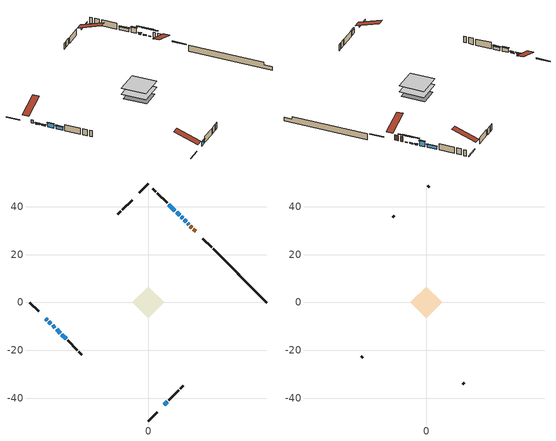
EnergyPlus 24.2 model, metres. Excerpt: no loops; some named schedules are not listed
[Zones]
conditioned space
 floor outside (Floor1 construction): -3.65,0 0,3.65 3.65,0 0,-3.65 z1.19
 floor adiabatic (AdiabaticFloorConstruction): -6.66,0 0,6.66 6.66,0 0,-6.66 z1.19
 floor foundation (Slab1 construction): -5.6,0.64 -0.64,5.6 5.6,-0.64 0.64,-5.6 z-1.17
 wall outside (RimJoist1 construction): 0,-49.59 3.7,-45.89 / -49.59,0 -45.89,-3.7 / 0,49.59 -3.7,45.89 / 26.52,23.07 22.82,26.77 z1.19:1.49
 wall outside (AdiabaticWallConstruction 1): 19.8,29.79 18.9,30.69 / 18.25,31.34 17.67,31.92 z1.19:3.22
 wall outside (AdiabaticWallConstruction): -42.87,-6.72 -42.22,-7.37 / -36.15,-13.45 -34.42,-15.17 / 11.2,38.4 8.61,40.99 z1.19:2.41; -41.56,-8.03 -40.7,-8.89 / -40.05,-9.55 -39.04,-10.55 / 14.34,35.25 13.76,35.83 z1.19:1.5; 17.02,32.57 16.51,33.08 z1.19:1.4; 15.86,33.73 15,34.6 z1.19:1.55; 13.11,36.48 11.85,37.74 z1.19:3.22; 6.72,-42.87 8.01,-41.58 z1.19:2.92; -38.38,-11.21 -36.8,-12.79 z1.19:2.71
 wall outside (Wall1 construction): 8.67,-40.92 12.77,-36.82 / -33.77,-15.83 -29.66,-19.93 / -6.72,42.87 -10.82,38.77 / 7.95,41.64 3.85,45.74 z1.19:3.63
 wall outside (Wall2 construction): 13.43,-36.16 14.67,-34.92 / -29.01,-20.59 -27.77,-21.83 / -11.48,38.11 -12.72,36.87 / 3.19,46.4 1.95,47.64 z1.19:3.63
 wall foundation (FoundationWall1 construction): 27.18,22.41,-1.17 27.18,22.41,1.19 47.35,2.24,1.19 47.35,2.24,0.23 49.59,0,0.23 49.59,0,-1.17
 window (WindowConstruction 6): -42.87,-6.72 -42.22,-7.37 z1.19:2.41
 window (WindowConstruction 7): -41.56,-8.03 -40.7,-8.89 z1.19:1.49
 window (WindowConstruction 8): -40.04,-9.55 -39.04,-10.55 z1.19:1.49
 window (WindowConstruction 9): 17.02,32.57 16.52,33.08 z1.19:1.39
 window (WindowConstruction 10): 15.86,33.73 15,34.6 z1.19:1.55
 window (WindowConstruction): 14.34,35.25 13.77,35.83 z1.19:1.49
 window (WindowConstruction 1): 13.11,36.49 11.85,37.74 z1.19:3.22
 window (WindowConstruction 2): 6.72,-42.87 8.01,-41.58 z1.19:2.92
 window (WindowConstruction 3): -38.38,-11.21 -36.8,-12.79 z1.19:2.71
 window (WindowConstruction 4): -36.15,-13.45 -34.42,-15.17 z1.19:2.41
 window (WindowConstruction 5): 11.19,38.4 8.61,40.98 z1.19:2.41
 door (Door): 19.8,29.79 18.9,30.69 z1.19:3.22
 door (Door 1): 18.25,31.35 17.68,31.92 z1.19:3.22
 ceiling adiabatic (AdiabaticFloorConstruction): 0,-6.66 6.66,0 0,6.66 -6.66,0 z1.19
attic - vented
 floor to conditioned space (Floor2 construction Reversed): -6.66,0 0,6.66 6.66,0 0,-6.66 z3.63
 wall outside (Wall3 construction): 15.33,-34.27 15.97,-33.63 / -27.11,-22.48 -26.47,-23.12 / -13.38,36.22 -14.02,35.58 / 1.3,48.3 0.66,48.94 z1.19:3.63
 roof outside (Roof1 construction): 6.06,-43.53,3.63 -0.42,-37.05,6.68 -2.13,-38.75,6.68 4.36,-45.24,3.63; -43.53,-6.06,3.63 -37.05,0.42,6.68 -38.75,2.13,6.68 -45.24,-4.36,3.63; -6.06,43.53,3.63 0.42,37.05,6.68 2.13,38.75,6.68 -4.36,45.24,3.63; 20.46,29.14,3.63 13.97,22.65,6.68 15.68,20.94,6.68 22.17,27.43,3.63
shading: -40.49,-9.1 -41.77,-7.82 -41.99,-8.03 -40.7,-9.31 z1.79; -38.83,-10.76 -40.26,-9.34 -40.47,-9.55 -39.04,-10.98 z1.79; 14.65,34.94 18.88,30.71 19.18,31 14.94,35.23 z4.03; 13.13,36.46 17.73,31.87 18.02,32.16 13.42,36.75 z4.19; 13.62,35.97 14.48,35.11 14.77,35.4 13.91,36.26 z1.7; 11.71,37.88 13.25,36.34 13.54,36.63 12,38.17 z3.42; 8.16,-41.44 6.58,-43.01 6.87,-43.31 8.45,-41.73 z3.12; -36.66,-12.93 -38.53,-11.07 -38.82,-11.36 -36.95,-13.22 z2.92; -34.28,-15.31 -36.29,-13.3 -36.58,-13.6 -34.57,-15.6 z2.61; 8.47,41.13 11.34,38.26 11.63,38.55 8.76,41.42 z2.61
[Building]
Building 1: Terrain=Suburbs
[Site:Location]
Toronto City Centre_ON: Latitude {deg}=43.63; Longitude {deg}=-79.39; Time Zone {hr}=-5; Elevation {m}=77; Keep Site Location Information=Yes
[Site:GroundTemperature:Shallow]
5.01852, 3.26908, 3.12898, 3.95918, 7.29196, 10.6092, 13.4851, 15.3069, 15.4617, 13.9799, 11.1774, 7.9619
[Site:WaterMainsTemperature]
Calculation Method=Schedule; Temperature Schedule=mains temperature schedule
[Material] Roughness=Rough; Thermal Absorptance=0.9
Name | Thickness {m} | Conductivity {W/m-K} | Density {kg/m3} | Specific Heat {J/kg-K} | Solar Absorptance | Visible Absorptance
asphalt or fiberglass shingles | 0.00635 | 0.162714 | 1121.4 | 1465.45 | 0.4 | 0.4
ceiling loosefill ins | 0.254 | 0.0480833 | 16.02 | 1046.75 | 0.7 | 0.7
ceiling stud and cavity | 0.1397 | 0.944454 | 65.682 | 1177.47 | 0.7 | 0.7
concrete 4.0 in. | 0.1016 | 1.803125 | 2242.8 | 837.4 | 0.7 | 0.7
concrete 8.0 in. | 0.2032 | 1.803125 | 2242.8 | 837.4 | 0.7 | 0.7
door material | 0.04445 | 0.053851 | 512.64 | 1214.23 | 0.7 | 0.7
door material 1 | 0.04445 | 0.188738 | 512.64 | 1214.23 | 0.7 | 0.7
exterior vertical ins | 0.0457286 | 0.029427 | 32.04 | 1214.23 | 0.7 | 0.7
floor covering | 0.0127 | 0.0433444 | 54.468 | 1339.84 | 0.6 | 0.6
floor rigid ins | 0.103632 | 0.029427 | 32.04 | 1214.23 | 0.7 | 0.7
floor rigid ins 1; wall rigid ins | 0.512978 | 0.029427 | 32.04 | 1214.23 | 0.7 | 0.7
floor stud and cavity | 0.1397 | 0.688712 | 92.3553 | 1139.71 | 0.7 | 0.7
floor stud and cavity 1 | 0.1397 | 1.75129 | 37.0049 | 1207.88 | 0.7 | 0.7
furniture material conditioned space 1 | 0.1524 | 0.115458 | 640.8 | 1214.23 | 0.6 | 0.6
gypsum board | 0.0127 | 0.160291 | 801 | 837.4 | 0.6 | 0.6
gypsum board 1 | 0.0127 | 0.160291 | 801 | 837.4 | 0.7 | 0.7
osb sheathing 0.5 in. | 0.0127 | 0.115458 | 512.64 | 1214.23 | 0.7 | 0.7
osb sheathing 0.75 in. | 0.01905 | 0.115458 | 512.64 | 1214.23 | 0.7 | 0.7
osb sheathing 2.0 in. | 0.0508 | 0.115458 | 512.64 | 1214.23 | 0.7 | 0.7
rim joist rigid ins | 0.051816 | 0.029427 | 32.04 | 1214.23 | 0.7 | 0.7
rim joist stud and cavity | 0.0508 | 0.040317 | 125.044 | 1163.47 | 0.6 | 0.6
wall stud and cavity | 0.1397 | 0.0942262 | 139.0536 | 1170.24 | 0.7 | 0.7
wall stud and cavity 1 | 0.1397 | 0.106638 | 139.0536 | 1170.24 | 0.7 | 0.7
wall stud and cavity 2 | 0.0889 | 6.1454 | 50.32683 | 1063.81 | 0.6 | 0.6
wall stud and cavity 3 | 0.0889 | 0.380278 | 52.3479 | 1209.89 | 0.7 | 0.7
wall stud and cavity 4 | 0.0889 | 0.391764 | 83.0341 | 1211.67 | 0.7 | 0.7
wood siding | 0.0254 | 0.102417 | 544.68 | 1172.36 | 0.4 | 0.4
wood siding 1 | 0.00254 | 0.102417 | 544.68 | 1172.36 | 0.4 | 0.4
wood siding 2; wood siding 3; wood siding 4 | 0.0254 | 0.102417 | 544.68 | 1172.36 | 0.7 | 0.7
[WindowMaterial:SimpleGlazingSystem]
Name | U-Factor {W/m2-K} | Solar Heat Gain Coefficient
WindowMaterial | 2.72487 | 0.33
WindowMaterial 1 | 2.22237 | 0.55
WindowMaterial 10 | 2.64765 | 0.37
WindowMaterial 2 | 2.04919 | 0.61
WindowMaterial 3 | 2.04465 | 0.61
WindowMaterial 4 | 2.16672 | 0.56
WindowMaterial 5 | 2.106538 | 0.59
WindowMaterial 6 | 3.03376 | 0.56
WindowMaterial 7 | 2.73055 | 0.33
WindowMaterial 8 | 2.77541 | 0.29
WindowMaterial 9 | 7.776021 | 0.47
[Construction]
AdiabaticFloorConstruction: floor stud and cavity 1, floor rigid ins 1, osb sheathing 0.75 in., floor covering
AdiabaticWallConstruction: wood siding 3, wall rigid ins, wall stud and cavity 3, gypsum board
AdiabaticWallConstruction 1: wood siding 4, wall rigid ins, wall stud and cavity 3, gypsum board
Door: door material
Door 1: door material 1
Floor1 construction: floor stud and cavity, floor rigid ins, osb sheathing 0.75 in., floor covering
Floor2 construction Reversed: gypsum board, ceiling stud and cavity, ceiling loosefill ins
FoundationWall1 construction: concrete 8.0 in., gypsum board 1
furniture construction conditioned space 1: furniture material conditioned space 1
PartitionWallConstruction: gypsum board, wall stud and cavity 4, gypsum board
RimJoist1 construction: wood siding 2, rim joist rigid ins, osb sheathing 2.0 in., rim joist stud and cavity
Roof1 construction: asphalt or fiberglass shingles
Slab1 construction: concrete 4.0 in.
Wall1 construction: wood siding, osb sheathing 0.5 in., wall stud and cavity, gypsum board
Wall2 construction: wood siding, osb sheathing 0.5 in., wall stud and cavity 1, gypsum board
Wall3 construction: wood siding 1, wall stud and cavity 2
WindowConstruction: WindowMaterial
WindowConstruction 1: WindowMaterial 1
WindowConstruction 10: WindowMaterial 10
WindowConstruction 2: WindowMaterial 2
WindowConstruction 3: WindowMaterial 3
WindowConstruction 4: WindowMaterial 4
WindowConstruction 5: WindowMaterial 5
WindowConstruction 6: WindowMaterial 6
WindowConstruction 7: WindowMaterial 7
WindowConstruction 8: WindowMaterial 8
WindowConstruction 9: WindowMaterial 9
[Zone] Multiplier=1; Part of Total Floor Area=Yes
Name | Volume {m3}
attic - vented | 43.9764
conditioned space | 378.2
[Space]
Name | Zone | Volume {m3}
attic - vented 1 | attic - vented | 43.9764
conditioned space 1 | conditioned space | 378.2
[ZoneInfiltration:EffectiveLeakageArea]
infil attic - vented 1: Zone or Space=attic - vented 1; Schedule=Always On Discrete; Effective Air Leakage Area {cm2}=3731.79; Stack Coefficient=0.000382108; Wind Coefficient=1.32073e-05
[ZoneMixing]
whole house fan mix: Zone or Space=attic - vented; Schedule=Always On Continuous; Design Flow Rate Calculation Method=Flow/Zone; Design Flow Rate {m3/s}=0; Source Zone or Space=conditioned space
[SurfaceProperty:ExposedFoundationPerimeter]
Slab1: Exposed Perimeter Calculation Method=TotalExposedPerimeter; Total Exposed Perimeter {m}=31.699
[InternalMass] Zone or ZoneList=conditioned space; Space or SpaceList=conditioned space 1
Name | Construction | Surface Area {m2}
furniture mass conditioned space 1 | furniture construction conditioned space 1 | 70.8921
partition wall mass | PartitionWallConstruction | 177.23
[Lights]
interior lighting: Zone or ZoneList or Space or SpaceList=conditioned space 1; Schedule=interior lighting schedule; Design Level Calculation Method=LightingLevel; Lighting Level {W}=343.2; Return Air Fraction=0; Fraction Radiant=0.6; Fraction Visible=0.2; Fraction Replaceable=1
[People]
occupants: Zone or ZoneList or Space or SpaceList=conditioned space 1; Number of People Schedule=occupants schedule; Number of People Calculation Method=People; Number of People=3; Fraction Radiant=0.314171; Sensible Heat Fraction=0.56303; Activity Level Schedule=occupants activity schedule; Carbon Dioxide Generation Rate {m3/s-W}=0; Enable ASHRAE 55 Comfort Warnings=No; Mean Radiant Temperature Calculation Type=EnclosureAveraged
[ElectricEquipment] Zone or ZoneList or Space or SpaceList=conditioned space 1; Design Level Calculation Method=EquipmentLevel
Name | Schedule | Design Level {W} | Fraction Latent | Fraction Radiant | Fraction Lost
clothes dryer | clothes dryer schedule | 140.772 | 0.015 | 0.081 | 0.85
clothes washer | clothes washer schedule | 32.1985 | 0.03 | 0.162 | 0.7
cooking range | cooking range schedule | 215.147 | 0.08 | 0.432 | 0.2
dishwasher | dishwasher schedule | 66.8632 | 0.3 | 0.18 | 0.4
fridge | fridge schedule | 72.9452 | 0 | 0.6 | 0
mech vent house fan | mech vent house fan schedule | 1.345 | 0 | 0 | 1
mech vent house fan cfis | mech vent house fan cfis schedule | 0 | 0 | 0 | 0
misc plug loads | misc plug loads schedule | 494.7 | 0.045 | 0.513 | 0.1
whole house fan | Always On Discrete | 0 | 0 | 0 | 1
[OtherEquipment] Zone or ZoneList or Space or SpaceList=conditioned space 1; Design Level Calculation Method=EquipmentLevel
Name | Fuel Type | Schedule | Design Level {W} | Fraction Latent | Fraction Radiant | Fraction Lost
clothes dryer 1 | Electricity | clothes dryer schedule | 0 | 0.015 | 0.081 | 0.85
cooking range 1 | Electricity | cooking range schedule | 0 | 0.08 | 0.432 | 0.2
general water use latent | None | general water use schedule | 62.594 | 1 | 0 | 0
general water use sensible | None | general water use schedule | -61.6891 | 0 | 0.6 | 0
mech vent house fan latent load | None | Always On Discrete | 0 | 1 | 0 | 0
mech vent house fan sensible load | None | Always On Discrete | 0 | 0 | 0 | 0
water heater energy adjustment1 | NaturalGas | Always On Discrete | 0.01 | 0 | 0 | 1
[ZoneInfiltration:DesignFlowRate] Zone or ZoneList or Space or SpaceList=conditioned space 1; Schedule=Always On Discrete; Design Flow Rate Calculation Method=Flow/Zone; Design Flow Rate {m3/s}=0
infil flow; natural vent flow; whole house fan flow
[Foundation:Kiva]
Foundation Kiva 1: Initial Indoor Air Temperature {C}=18; Wall Height Above Grade {m}=1.19; Wall Depth Below Slab {m}=0.2032; Custom Block Material Name 1=exterior vertical ins; Custom Block Depth 1 {m}=2.36001; Custom Block X Position 1 {m}=0.2159; Custom Block Z Position 1 {m}=0
[Foundation:Kiva:Settings]
Soil Conductivity {W/m-K}=0.849921; Soil Density {kg/m3}=1842.3; Soil Specific Heat {J/kg-K}=418.7; Ground Solar Absorptivity=0.9; Ground Thermal Absorptivity=0.9; Ground Surface Roughness {m}=0.03; Far-Field Width {m}=40; Deep-Ground Boundary Condition=ZeroFlux; Deep-Ground Depth {m}=40; Minimum Cell Dimension {m}=0.2; Maximum Cell Growth Coefficient=3; Simulation Timestep=Timestep
[Exterior:Lights]
exterior lighting: Schedule=exterior lighting schedule; Design Level {W}=75.6
[Schedule:Constant]
Name | Hourly Value
Always On Continuous; mech vent house fan schedule; mech vent house fan cfis schedule; Always On Discrete | 1
occupants activity schedule | 117.228
fridge schedule | 0
[Schedule:Day:Interval]
interior lighting schedule day: No, 01:00, 0.108182, 04:00, 0.0901515, 05:00, 0.0991667, 06:00, 0.162273, 07:00, 0.270455, 08:00, 0.342576, 10:00, 0.369621, 11:00, 0.351591, 12:00, 0.333561, 13:00, 0.324545, 14:00, 0.31553, 15:00, 0.333561, 16:00, 0.369621, 17:00, 0.450758, 18:00, 0.585985, 19:00, 0.775303, 20:00, 0.955606, 21:00, 0.991667, 22:00, 0.712197, 23:00, 0.360606, 24:00, 0.162273
interior lighting schedule default day: No, 24:00, 0
[Schedule:Week:Daily]
interior lighting schedule Week Rule - Jan1-Jan27: interior lighting schedule day, interior lighting schedule day, interior lighting schedule day, interior lighting schedule day, interior lighting schedule day, interior lighting schedule day, interior lighting schedule day, interior lighting schedule default day, interior lighting schedule default day, interior lighting schedule default day, interior lighting schedule default day, interior lighting schedule default day
interior lighting schedule Week Rule - Jan28-Feb3: interior lighting schedule day, interior lighting schedule day, interior lighting schedule day, interior lighting schedule day, interior lighting schedule day 1, interior lighting schedule day 1, interior lighting schedule day 1, interior lighting schedule default day, interior lighting schedule default day, interior lighting schedule default day, interior lighting schedule default day, interior lighting schedule default day
interior lighting schedule Week Rule - Feb4-Feb24: interior lighting schedule day 1, interior lighting schedule day 1, interior lighting schedule day 1, interior lighting schedule day 1, interior lighting schedule day 1, interior lighting schedule day 1, interior lighting schedule day 1, interior lighting schedule default day, interior lighting schedule default day, interior lighting schedule default day, interior lighting schedule default day, interior lighting schedule default day
interior lighting schedule Week Rule - Feb25-Mar3: interior lighting schedule day 1, interior lighting schedule day 1, interior lighting schedule day 1, interior lighting schedule day 1, interior lighting schedule day 2, interior lighting schedule day 2, interior lighting schedule day 2, interior lighting schedule default day, interior lighting schedule default day, interior lighting schedule default day, interior lighting schedule default day, interior lighting schedule default day
interior lighting schedule Week Rule - Mar4-Mar31: interior lighting schedule day 2, interior lighting schedule day 2, interior lighting schedule day 2, interior lighting schedule day 2, interior lighting schedule day 2, interior lighting schedule day 2, interior lighting schedule day 2, interior lighting schedule default day, interior lighting schedule default day, interior lighting schedule default day, interior lighting schedule default day, interior lighting schedule default day
interior lighting schedule Week Rule - Apr1-Apr28: interior lighting schedule day 3, interior lighting schedule day 3, interior lighting schedule day 3, interior lighting schedule day 3, interior lighting schedule day 3, interior lighting schedule day 3, interior lighting schedule day 3, interior lighting schedule default day, interior lighting schedule default day, interior lighting schedule default day, interior lighting schedule default day, interior lighting schedule default day
interior lighting schedule Week Rule - Apr29-May5: interior lighting schedule day 3, interior lighting schedule day 3, interior lighting schedule day 4, interior lighting schedule day 4, interior lighting schedule day 4, interior lighting schedule day 4, interior lighting schedule day 4, interior lighting schedule default day, interior lighting schedule default day, interior lighting schedule default day, interior lighting schedule default day, interior lighting schedule default day
interior lighting schedule Week Rule - May6-May26: interior lighting schedule day 4, interior lighting schedule day 4, interior lighting schedule day 4, interior lighting schedule day 4, interior lighting schedule day 4, interior lighting schedule day 4, interior lighting schedule day 4, interior lighting schedule default day, interior lighting schedule default day, interior lighting schedule default day, interior lighting schedule default day, interior lighting schedule default day
interior lighting schedule Week Rule - May27-Jun2: interior lighting schedule day 4, interior lighting schedule day 4, interior lighting schedule day 4, interior lighting schedule day 4, interior lighting schedule day 4, interior lighting schedule day 5, interior lighting schedule day 5, interior lighting schedule default day, interior lighting schedule default day, interior lighting schedule default day, interior lighting schedule default day, interior lighting schedule default day
interior lighting schedule Week Rule - Jun3-Jun30: interior lighting schedule day 5, interior lighting schedule day 5, interior lighting schedule day 5, interior lighting schedule day 5, interior lighting schedule day 5, interior lighting schedule day 5, interior lighting schedule day 5, interior lighting schedule default day, interior lighting schedule default day, interior lighting schedule default day, interior lighting schedule default day, interior lighting schedule default day
interior lighting schedule Week Rule - Jul1-Jul28: interior lighting schedule day 6, interior lighting schedule day 6, interior lighting schedule day 6, interior lighting schedule day 6, interior lighting schedule day 6, interior lighting schedule day 6, interior lighting schedule day 6, interior lighting schedule default day, interior lighting schedule default day, interior lighting schedule default day, interior lighting schedule default day, interior lighting schedule default day
interior lighting schedule Week Rule - Jul29-Aug4: interior lighting schedule day 6, interior lighting schedule day 6, interior lighting schedule day 6, interior lighting schedule day 7, interior lighting schedule day 7, interior lighting schedule day 7, interior lighting schedule day 7, interior lighting schedule default day, interior lighting schedule default day, interior lighting schedule default day, interior lighting schedule default day, interior lighting schedule default day
interior lighting schedule Week Rule - Aug5-Aug25: interior lighting schedule day 7, interior lighting schedule day 7, interior lighting schedule day 7, interior lighting schedule day 7, interior lighting schedule day 7, interior lighting schedule day 7, interior lighting schedule day 7, interior lighting schedule default day, interior lighting schedule default day, interior lighting schedule default day, interior lighting schedule default day, interior lighting schedule default day
interior lighting schedule Week Rule - Aug26-Sep1: interior lighting schedule day 7, interior lighting schedule day 7, interior lighting schedule day 7, interior lighting schedule day 7, interior lighting schedule day 7, interior lighting schedule day 7, interior lighting schedule day 8, interior lighting schedule default day, interior lighting schedule default day, interior lighting schedule default day, interior lighting schedule default day, interior lighting schedule default day
interior lighting schedule Week Rule - Sep2-Sep29: interior lighting schedule day 8, interior lighting schedule day 8, interior lighting schedule day 8, interior lighting schedule day 8, interior lighting schedule day 8, interior lighting schedule day 8, interior lighting schedule day 8, interior lighting schedule default day, interior lighting schedule default day, interior lighting schedule default day, interior lighting schedule default day, interior lighting schedule default day
interior lighting schedule Week Rule - Sep30-Oct6: interior lighting schedule day 8, interior lighting schedule day 9, interior lighting schedule day 9, interior lighting schedule day 9, interior lighting schedule day 9, interior lighting schedule day 9, interior lighting schedule day 9, interior lighting schedule default day, interior lighting schedule default day, interior lighting schedule default day, interior lighting schedule default day, interior lighting schedule default day
interior lighting schedule Week Rule - Oct7-Oct27: interior lighting schedule day 9, interior lighting schedule day 9, interior lighting schedule day 9, interior lighting schedule day 9, interior lighting schedule day 9, interior lighting schedule day 9, interior lighting schedule day 9, interior lighting schedule default day, interior lighting schedule default day, interior lighting schedule default day, interior lighting schedule default day, interior lighting schedule default day
interior lighting schedule Week Rule - Oct28-Nov3: interior lighting schedule day 9, interior lighting schedule day 9, interior lighting schedule day 9, interior lighting schedule day 9, interior lighting schedule day 10, interior lighting schedule day 10, interior lighting schedule day 10, interior lighting schedule default day, interior lighting schedule default day, interior lighting schedule default day, interior lighting schedule default day, interior lighting schedule default day
interior lighting schedule Week Rule - Nov4-Nov24: interior lighting schedule day 10, interior lighting schedule day 10, interior lighting schedule day 10, interior lighting schedule day 10, interior lighting schedule day 10, interior lighting schedule day 10, interior lighting schedule day 10, interior lighting schedule default day, interior lighting schedule default day, interior lighting schedule default day, interior lighting schedule default day, interior lighting schedule default day
interior lighting schedule Week Rule - Nov25-Dec1: interior lighting schedule day 10, interior lighting schedule day 10, interior lighting schedule day 10, interior lighting schedule day 10, interior lighting schedule day 10, interior lighting schedule day 10, interior lighting schedule day 11, interior lighting schedule default day, interior lighting schedule default day, interior lighting schedule default day, interior lighting schedule default day, interior lighting schedule default day
interior lighting schedule Week Rule - Dec2-Dec31: interior lighting schedule day 11, interior lighting schedule day 11, interior lighting schedule day 11, interior lighting schedule day 11, interior lighting schedule day 11, interior lighting schedule day 11, interior lighting schedule day 11, interior lighting schedule default day, interior lighting schedule default day, interior lighting schedule default day, interior lighting schedule default day, interior lighting schedule default day
occupants schedule Week Rule - Jan1-Dec31: occupants schedule day, occupants schedule day, occupants schedule day, occupants schedule day, occupants schedule day, occupants schedule day, occupants schedule day, occupants schedule default day, occupants schedule default day, occupants schedule default day, occupants schedule default day, occupants schedule default day
clothes dryer schedule Week Rule - Jan1-Dec31: clothes dryer schedule day, clothes dryer schedule day, clothes dryer schedule day, clothes dryer schedule day, clothes dryer schedule day, clothes dryer schedule day, clothes dryer schedule day, clothes dryer schedule default day, clothes dryer schedule default day, clothes dryer schedule default day, clothes dryer schedule default day, clothes dryer schedule default day
clothes washer schedule Week Rule - Jan1-Dec31: clothes washer schedule day, clothes washer schedule day, clothes washer schedule day, clothes washer schedule day, clothes washer schedule day, clothes washer schedule day, clothes washer schedule day, clothes washer schedule default day, clothes washer schedule default day, clothes washer schedule default day, clothes washer schedule default day, clothes washer schedule default day
cooking range schedule Week Rule - Jan1-Dec31: cooking range schedule day, cooking range schedule day, cooking range schedule day, cooking range schedule day, cooking range schedule day, cooking range schedule day, cooking range schedule day, cooking range schedule default day, cooking range schedule default day, cooking range schedule default day, cooking range schedule default day, cooking range schedule default day
dishwasher schedule Week Rule - Jan1-Dec31: dishwasher schedule day, dishwasher schedule day, dishwasher schedule day, dishwasher schedule day, dishwasher schedule day, dishwasher schedule day, dishwasher schedule day, dishwasher schedule default day, dishwasher schedule default day, dishwasher schedule default day, dishwasher schedule default day, dishwasher schedule default day
misc plug loads schedule Week Rule - Jan1-Dec31: misc plug loads schedule day, misc plug loads schedule day, misc plug loads schedule day, misc plug loads schedule day, misc plug loads schedule day, misc plug loads schedule day, misc plug loads schedule day, misc plug loads schedule default day, misc plug loads schedule default day, misc plug loads schedule default day, misc plug loads schedule default day, misc plug loads schedule default day
general water use schedule Week Rule - Jan1-Dec31: general water use schedule day, general water use schedule day, general water use schedule day, general water use schedule day, general water use schedule day, general water use schedule day, general water use schedule day, general water use schedule default day, general water use schedule default day, general water use schedule default day, general water use schedule default day, general water use schedule default day
exterior lighting schedule Week Rule - Jan1-Jan27: exterior lighting schedule day, exterior lighting schedule day, exterior lighting schedule day, exterior lighting schedule day, exterior lighting schedule day, exterior lighting schedule day, exterior lighting schedule day, exterior lighting schedule default day, exterior lighting schedule default day, exterior lighting schedule default day, exterior lighting schedule default day, exterior lighting schedule default day
exterior lighting schedule Week Rule - Jan28-Feb3: exterior lighting schedule day, exterior lighting schedule day, exterior lighting schedule day, exterior lighting schedule day, exterior lighting schedule day 1, exterior lighting schedule day 1, exterior lighting schedule day 1, exterior lighting schedule default day, exterior lighting schedule default day, exterior lighting schedule default day, exterior lighting schedule default day, exterior lighting schedule default day
exterior lighting schedule Week Rule - Feb4-Feb24: exterior lighting schedule day 1, exterior lighting schedule day 1, exterior lighting schedule day 1, exterior lighting schedule day 1, exterior lighting schedule day 1, exterior lighting schedule day 1, exterior lighting schedule day 1, exterior lighting schedule default day, exterior lighting schedule default day, exterior lighting schedule default day, exterior lighting schedule default day, exterior lighting schedule default day
exterior lighting schedule Week Rule - Feb25-Mar3: exterior lighting schedule day 1, exterior lighting schedule day 1, exterior lighting schedule day 1, exterior lighting schedule day 1, exterior lighting schedule day 2, exterior lighting schedule day 2, exterior lighting schedule day 2, exterior lighting schedule default day, exterior lighting schedule default day, exterior lighting schedule default day, exterior lighting schedule default day, exterior lighting schedule default day
exterior lighting schedule Week Rule - Mar4-Mar31: exterior lighting schedule day 2, exterior lighting schedule day 2, exterior lighting schedule day 2, exterior lighting schedule day 2, exterior lighting schedule day 2, exterior lighting schedule day 2, exterior lighting schedule day 2, exterior lighting schedule default day, exterior lighting schedule default day, exterior lighting schedule default day, exterior lighting schedule default day, exterior lighting schedule default day
exterior lighting schedule Week Rule - Apr1-Apr28: exterior lighting schedule day 3, exterior lighting schedule day 3, exterior lighting schedule day 3, exterior lighting schedule day 3, exterior lighting schedule day 3, exterior lighting schedule day 3, exterior lighting schedule day 3, exterior lighting schedule default day, exterior lighting schedule default day, exterior lighting schedule default day, exterior lighting schedule default day, exterior lighting schedule default day
exterior lighting schedule Week Rule - Apr29-May5: exterior lighting schedule day 3, exterior lighting schedule day 3, exterior lighting schedule day 4, exterior lighting schedule day 4, exterior lighting schedule day 4, exterior lighting schedule day 4, exterior lighting schedule day 4, exterior lighting schedule default day, exterior lighting schedule default day, exterior lighting schedule default day, exterior lighting schedule default day, exterior lighting schedule default day
exterior lighting schedule Week Rule - May6-May26: exterior lighting schedule day 4, exterior lighting schedule day 4, exterior lighting schedule day 4, exterior lighting schedule day 4, exterior lighting schedule day 4, exterior lighting schedule day 4, exterior lighting schedule day 4, exterior lighting schedule default day, exterior lighting schedule default day, exterior lighting schedule default day, exterior lighting schedule default day, exterior lighting schedule default day
exterior lighting schedule Week Rule - May27-Jun2: exterior lighting schedule day 4, exterior lighting schedule day 4, exterior lighting schedule day 4, exterior lighting schedule day 4, exterior lighting schedule day 4, exterior lighting schedule day 5, exterior lighting schedule day 5, exterior lighting schedule default day, exterior lighting schedule default day, exterior lighting schedule default day, exterior lighting schedule default day, exterior lighting schedule default day
exterior lighting schedule Week Rule - Jun3-Jun30: exterior lighting schedule day 5, exterior lighting schedule day 5, exterior lighting schedule day 5, exterior lighting schedule day 5, exterior lighting schedule day 5, exterior lighting schedule day 5, exterior lighting schedule day 5, exterior lighting schedule default day, exterior lighting schedule default day, exterior lighting schedule default day, exterior lighting schedule default day, exterior lighting schedule default day
exterior lighting schedule Week Rule - Jul1-Jul28: exterior lighting schedule day 6, exterior lighting schedule day 6, exterior lighting schedule day 6, exterior lighting schedule day 6, exterior lighting schedule day 6, exterior lighting schedule day 6, exterior lighting schedule day 6, exterior lighting schedule default day, exterior lighting schedule default day, exterior lighting schedule default day, exterior lighting schedule default day, exterior lighting schedule default day
exterior lighting schedule Week Rule - Jul29-Aug4: exterior lighting schedule day 6, exterior lighting schedule day 6, exterior lighting schedule day 6, exterior lighting schedule day 7, exterior lighting schedule day 7, exterior lighting schedule day 7, exterior lighting schedule day 7, exterior lighting schedule default day, exterior lighting schedule default day, exterior lighting schedule default day, exterior lighting schedule default day, exterior lighting schedule default day
exterior lighting schedule Week Rule - Aug5-Aug25: exterior lighting schedule day 7, exterior lighting schedule day 7, exterior lighting schedule day 7, exterior lighting schedule day 7, exterior lighting schedule day 7, exterior lighting schedule day 7, exterior lighting schedule day 7, exterior lighting schedule default day, exterior lighting schedule default day, exterior lighting schedule default day, exterior lighting schedule default day, exterior lighting schedule default day
exterior lighting schedule Week Rule - Aug26-Sep1: exterior lighting schedule day 7, exterior lighting schedule day 7, exterior lighting schedule day 7, exterior lighting schedule day 7, exterior lighting schedule day 7, exterior lighting schedule day 7, exterior lighting schedule day 8, exterior lighting schedule default day, exterior lighting schedule default day, exterior lighting schedule default day, exterior lighting schedule default day, exterior lighting schedule default day
exterior lighting schedule Week Rule - Sep2-Sep29: exterior lighting schedule day 8, exterior lighting schedule day 8, exterior lighting schedule day 8, exterior lighting schedule day 8, exterior lighting schedule day 8, exterior lighting schedule day 8, exterior lighting schedule day 8, exterior lighting schedule default day, exterior lighting schedule default day, exterior lighting schedule default day, exterior lighting schedule default day, exterior lighting schedule default day
exterior lighting schedule Week Rule - Sep30-Oct6: exterior lighting schedule day 8, exterior lighting schedule day 9, exterior lighting schedule day 9, exterior lighting schedule day 9, exterior lighting schedule day 9, exterior lighting schedule day 9, exterior lighting schedule day 9, exterior lighting schedule default day, exterior lighting schedule default day, exterior lighting schedule default day, exterior lighting schedule default day, exterior lighting schedule default day
exterior lighting schedule Week Rule - Oct7-Oct27: exterior lighting schedule day 9, exterior lighting schedule day 9, exterior lighting schedule day 9, exterior lighting schedule day 9, exterior lighting schedule day 9, exterior lighting schedule day 9, exterior lighting schedule day 9, exterior lighting schedule default day, exterior lighting schedule default day, exterior lighting schedule default day, exterior lighting schedule default day, exterior lighting schedule default day
exterior lighting schedule Week Rule - Oct28-Nov3: exterior lighting schedule day 9, exterior lighting schedule day 9, exterior lighting schedule day 9, exterior lighting schedule day 9, exterior lighting schedule day 10, exterior lighting schedule day 10, exterior lighting schedule day 10, exterior lighting schedule default day, exterior lighting schedule default day, exterior lighting schedule default day, exterior lighting schedule default day, exterior lighting schedule default day
exterior lighting schedule Week Rule - Nov4-Nov24: exterior lighting schedule day 10, exterior lighting schedule day 10, exterior lighting schedule day 10, exterior lighting schedule day 10, exterior lighting schedule day 10, exterior lighting schedule day 10, exterior lighting schedule day 10, exterior lighting schedule default day, exterior lighting schedule default day, exterior lighting schedule default day, exterior lighting schedule default day, exterior lighting schedule default day
exterior lighting schedule Week Rule - Nov25-Dec1: exterior lighting schedule day 10, exterior lighting schedule day 10, exterior lighting schedule day 10, exterior lighting schedule day 10, exterior lighting schedule day 10, exterior lighting schedule day 10, exterior lighting schedule day 11, exterior lighting schedule default day, exterior lighting schedule default day, exterior lighting schedule default day, exterior lighting schedule default day, exterior lighting schedule default day
exterior lighting schedule Week Rule - Dec2-Dec31: exterior lighting schedule day 11, exterior lighting schedule day 11, exterior lighting schedule day 11, exterior lighting schedule day 11, exterior lighting schedule day 11, exterior lighting schedule day 11, exterior lighting schedule day 11, exterior lighting schedule default day, exterior lighting schedule default day, exterior lighting schedule default day, exterior lighting schedule default day, exterior lighting schedule default day
[Schedule:Year]
interior lighting schedule: interior lighting schedule Week Rule - Jan1-Jan27, 1, 1, 1, 27, interior lighting schedule Week Rule - Jan28-Feb3, 1, 28, 2, 3, interior lighting schedule Week Rule - Feb4-Feb24, 2, 4, 2, 24, interior lighting schedule Week Rule - Feb25-Mar3, 2, 25, 3, 3, interior lighting schedule Week Rule - Mar4-Mar31, 3, 4, 3, 31, interior lighting schedule Week Rule - Apr1-Apr28, 4, 1, 4, 28, interior lighting schedule Week Rule - Apr29-May5, 4, 29, 5, 5, interior lighting schedule Week Rule - May6-May26, 5, 6, 5, 26, interior lighting schedule Week Rule - May27-Jun2, 5, 27, 6, 2, interior lighting schedule Week Rule - Jun3-Jun30, 6, 3, 6, 30, interior lighting schedule Week Rule - Jul1-Jul28, 7, 1, 7, 28, interior lighting schedule Week Rule - Jul29-Aug4, 7, 29, 8, 4, interior lighting schedule Week Rule - Aug5-Aug25, 8, 5, 8, 25, interior lighting schedule Week Rule - Aug26-Sep1, 8, 26, 9, 1, interior lighting schedule Week Rule - Sep2-Sep29, 9, 2, 9, 29, interior lighting schedule Week Rule - Sep30-Oct6, 9, 30, 10, 6, interior lighting schedule Week Rule - Oct7-Oct27, 10, 7, 10, 27, interior lighting schedule Week Rule - Oct28-Nov3, 10, 28, 11, 3, interior lighting schedule Week Rule - Nov4-Nov24, 11, 4, 11, 24, interior lighting schedule Week Rule - Nov25-Dec1, 11, 25, 12, 1, interior lighting schedule Week Rule - Dec2-Dec31, 12, 2, 12, 31
occupants schedule: occupants schedule Week Rule - Jan1-Dec31, 1, 1, 12, 31
clothes dryer schedule: clothes dryer schedule Week Rule - Jan1-Dec31, 1, 1, 12, 31
clothes washer schedule: clothes washer schedule Week Rule - Jan1-Dec31, 1, 1, 12, 31
cooking range schedule: cooking range schedule Week Rule - Jan1-Dec31, 1, 1, 12, 31
dishwasher schedule: dishwasher schedule Week Rule - Jan1-Dec31, 1, 1, 12, 31
misc plug loads schedule: misc plug loads schedule Week Rule - Jan1-Dec31, 1, 1, 12, 31
general water use schedule: general water use schedule Week Rule - Jan1-Dec31, 1, 1, 12, 31
exterior lighting schedule: exterior lighting schedule Week Rule - Jan1-Jan27, 1, 1, 1, 27, exterior lighting schedule Week Rule - Jan28-Feb3, 1, 28, 2, 3, exterior lighting schedule Week Rule - Feb4-Feb24, 2, 4, 2, 24, exterior lighting schedule Week Rule - Feb25-Mar3, 2, 25, 3, 3, exterior lighting schedule Week Rule - Mar4-Mar31, 3, 4, 3, 31, exterior lighting schedule Week Rule - Apr1-Apr28, 4, 1, 4, 28, exterior lighting schedule Week Rule - Apr29-May5, 4, 29, 5, 5, exterior lighting schedule Week Rule - May6-May26, 5, 6, 5, 26, exterior lighting schedule Week Rule - May27-Jun2, 5, 27, 6, 2, exterior lighting schedule Week Rule - Jun3-Jun30, 6, 3, 6, 30, exterior lighting schedule Week Rule - Jul1-Jul28, 7, 1, 7, 28, exterior lighting schedule Week Rule - Jul29-Aug4, 7, 29, 8, 4, exterior lighting schedule Week Rule - Aug5-Aug25, 8, 5, 8, 25, exterior lighting schedule Week Rule - Aug26-Sep1, 8, 26, 9, 1, exterior lighting schedule Week Rule - Sep2-Sep29, 9, 2, 9, 29, exterior lighting schedule Week Rule - Sep30-Oct6, 9, 30, 10, 6, exterior lighting schedule Week Rule - Oct7-Oct27, 10, 7, 10, 27, exterior lighting schedule Week Rule - Oct28-Nov3, 10, 28, 11, 3, exterior lighting schedule Week Rule - Nov4-Nov24, 11, 4, 11, 24, exterior lighting schedule Week Rule - Nov25-Dec1, 11, 25, 12, 1, exterior lighting schedule Week Rule - Dec2-Dec31, 12, 2, 12, 31
[Schedule:Compact]
mains temperature schedule: Through: 01/01, For: AllDays, Until: 24:00, 8.80333, Through: 01/02, For: AllDays, Until: 24:00, 8.74333, Through: 01/03, For: AllDays, Until: 24:00, 8.68389, Through: 01/04, For: AllDays, Until: 24:00, 8.62611, Through: 01/05, For: AllDays, Until: 24:00, 8.56944, Through: 01/06, For: AllDays, Until: 24:00, 8.51389, Through: 01/07, For: AllDays, Until: 24:00, 8.45944, Through: 01/08, For: AllDays, Until: 24:00, 8.40611, Through: 01/09, For: AllDays, Until: 24:00, 8.35389, Through: 01/10, For: AllDays, Until: 24:00, 8.30278, Through: 01/11, For: AllDays, Until: 24:00, 8.25333, Through: 01/12, For: AllDays, Until: 24:00, 8.205, Through: 01/13, For: AllDays, Until: 24:00, 8.15778, Through: 01/14, For: AllDays, Until: 24:00, 8.11222, Through: 01/15, For: AllDays, Until: 24:00, 8.06778, Through: 01/16, For: AllDays, Until: 24:00, 8.02444, Through: 01/17, For: AllDays, Until: 24:00, 7.98222, Through: 01/18, For: AllDays, Until: 24:00, 7.94167, Through: 01/19, For: AllDays, Until: 24:00, 7.90222, Through: 01/20, For: AllDays, Until: 24:00, 7.86444, Through: 01/21, For: AllDays, Until: 24:00, 7.82778, Through: 01/22, For: AllDays, Until: 24:00, 7.79278, Through: 01/23, For: AllDays, Until: 24:00, 7.75889, Through: 01/24, For: AllDays, Until: 24:00, 7.72667, Through: 01/25, For: AllDays, Until: 24:00, 7.69556, Through: 01/26, For: AllDays, Until: 24:00, 7.66611, Through: 01/27, For: AllDays, Until: 24:00, 7.63778, Through: 01/28, For: AllDays, Until: 24:00, 7.61111, Through: 01/29, For: AllDays, Until: 24:00, 7.58556, Through: 01/30, For: AllDays, Until: 24:00, 7.56167, Through: 01/31, For: AllDays, Until: 24:00, 7.53944, Through: 02/01, For: AllDays, Until: 24:00, 7.51833, Through: 02/02, For: AllDays, Until: 24:00, 7.49889, Through: 02/03, For: AllDays, Until: 24:00, 7.48111, Through: 02/04, For: AllDays, Until: 24:00, 7.46444, Through: 02/05, For: AllDays, Until: 24:00, 7.44944, Through: 02/06, For: AllDays, Until: 24:00, 7.43556, Through: 02/07, For: AllDays, Until: 24:00, 7.42333, Through: 02/08, For: AllDays, Until: 24:00, 7.41278, Through: 02/09, For: AllDays, Until: 24:00, 7.40389, Through: 02/10, For: AllDays, Until: 24:00, 7.39611, Through: 02/11, For: AllDays, Until: 24:00, 7.39, Through: 02/12, For: AllDays, Until: 24:00, 7.38556, Through: 02/13, For: AllDays, Until: 24:00, 7.38222, Through: 02/14, For: AllDays, Until: 24:00, 7.38056, Through: 02/15, For: AllDays, Until: 24:00, 7.38056, Through: 02/16, For: AllDays, Until: 24:00, 7.38222, Through: 02/17, For: AllDays, Until: 24:00, 7.385, Through: 02/18, For: AllDays, Until: 24:00, 7.38944, Through: 02/19, For: AllDays, Until: 24:00, 7.395, Through: 02/20, For: AllDays, Until: 24:00, 7.40278, Through: 02/21, For: AllDays, Until: 24:00, 7.41167, Through: 02/22, For: AllDays, Until: 24:00, 7.42222, Through: 02/23, For: AllDays, Until: 24:00, 7.43389, Through: 02/24, For: AllDays, Until: 24:00, 7.44722, Through: 02/25, For: AllDays, Until: 24:00, 7.46222, Through: 02/26, For: AllDays, Until: 24:00, 7.47833, Through: 02/27, For: AllDays, Until: 24:00, 7.49611, Through: 02/28, For: AllDays, Until: 24:00, 7.51556, Through: 03/01, For: AllDays, Until: 24:00, 7.53667, Through: 03/02, For: AllDays, Until: 24:00, 7.55889, Through: 03/03, For: AllDays, Until: 24:00, 7.58222, Through: 03/04, For: AllDays, Until: 24:00, 7.60722, Through: 03/05, For: AllDays, Until: 24:00, 7.63389, Through: 03/06, For: AllDays, Until: 24:00, 7.66222, Through: 03/07, For: AllDays, Until: 24:00, 7.69111, Through: 03/08, For: AllDays, Until: 24:00, 7.72222, Through: 03/09, For: AllDays, Until: 24:00, 7.75444, Through: 03/10, For: AllDays, Until: 24:00, 7.78778, Through: 03/11, For: AllDays, Until: 24:00, 7.82278, Through: 03/12, For: AllDays, Until: 24:00, 7.85944, Through: 03/13, For: AllDays, Until: 24:00, 7.89722, Through: 03/14, For: AllDays, Until: 24:00, 7.93611, Through: 03/15, For: AllDays, Until: 24:00, 7.97667, Through: 03/16, For: AllDays, Until: 24:00, 8.01833, Through: 03/17, For: AllDays, Until: 24:00, 8.06167, Through: 03/18, For: AllDays, Until: 24:00, 8.10611, Through: 03/19, For: AllDays, Until: 24:00, 8.15167, Through: 03/20, For: AllDays, Until: 24:00, 8.19833, Through: 03/21, For: AllDays, Until: 24:00, 8.24667, Through: 03/22, For: AllDays, Until: 24:00, 8.29611, Through: 03/23, For: AllDays, Until: 24:00, 8.34667, Through: 03/24, For: AllDays, Until: 24:00, 8.39889, Through: 03/25, For: AllDays, Until: 24:00, 8.45167, Through: 03/26, For: AllDays, Until: 24:00, 8.50611, Through: 03/27, For: AllDays, Until: 24:00, 8.56167, Through: 03/28, For: AllDays, Until: 24:00, 8.61833, Through: 03/29, For: AllDays, Until: 24:00, 8.67611, Through: 03/30, For: AllDays, Until: 24:00, 8.735, Through: 03/31, For: AllDays, Until: 24:00, 8.795, Through: 04/01, For: AllDays, Until: 24:00, 8.85611, Through: 04/02, For: AllDays, Until: 24:00, 8.91833, Through: 04/03, For: AllDays, Until: 24:00, 8.98167, Through: 04/04, For: AllDays, Until: 24:00, 9.04556, Through: 04/05, For: AllDays, Until: 24:00, 9.11111, Through: 04/06, For: AllDays, Until: 24:00, 9.17722, Through: 04/07, For: AllDays, Until: 24:00, 9.24444, Through: 04/08, For: AllDays, Until: 24:00, 9.31222, Through: 04/09, For: AllDays, Until: 24:00, 9.38167, Through: 04/10, For: AllDays, Until: 24:00, 9.45167, Through: 04/11, For: AllDays, Until: 24:00, 9.52222, Through: 04/12, For: AllDays, Until: 24:00, 9.59444, Through: 04/13, For: AllDays, Until: 24:00, 9.66667, Through: 04/14, For: AllDays, Until: 24:00, 9.74, Through: 04/15, For: AllDays, Until: 24:00, 9.81444, Through: 04/16, For: AllDays, Until: 24:00, 9.88944, Through: 04/17, For: AllDays, Until: 24:00, 9.96556, Through: 04/18, For: AllDays, Until: 24:00, 10.0417, Through: 04/19, For: AllDays, Until: 24:00, 10.1189, Through: 04/20, For: AllDays, Until: 24:00, 10.1972, Through: 04/21, For: AllDays, Until: 24:00, 10.2756, Through: 04/22, For: AllDays, Until: 24:00, 10.355, Through: 04/23, For: AllDays, Until: 24:00, 10.435, Through: 04/24, For: AllDays, Until: 24:00, 10.515, Through: 04/25, For: AllDays, Until: 24:00, 10.5961, Through: 04/26, For: AllDays, Until: 24:00, 10.6778, Through: 04/27, For: AllDays, Until: 24:00, 10.76, Through: 04/28, For: AllDays, Until: 24:00, 10.8428, Through: 04/29, For: AllDays, Until: 24:00, 10.9261, Through: 04/30, For: AllDays, Until: 24:00, 11.0094, Through: 05/01, For: AllDays, Until: 24:00, 11.0933, Through: 05/02, For: AllDays, Until: 24:00, 11.1778, Through: 05/03, For: AllDays, Until: 24:00, 11.2628, Through: 05/04, For: AllDays, Until: 24:00, 11.3478, Through: 05/05, For: AllDays, Until: 24:00, 11.4333, Through: 05/06, For: AllDays, Until: 24:00, 11.5189, Through: 05/07, For: AllDays, Until: 24:00, 11.605, Through: 05/08, For: AllDays, Until: 24:00, 11.6917, Through: 05/09, For: AllDays, Until: 24:00, 11.7778, Through: 05/10, For: AllDays, Until: 24:00, 11.865, Through: 05/11, For: AllDays, Until: 24:00, 11.9517, Through: 05/12, For: AllDays, Until: 24:00, 12.0389, Through: 05/13, For: AllDays, Until: 24:00, 12.1261, Through: 05/14, For: AllDays, Until: 24:00, 12.2133, Through: 05/15, For: AllDays, Until: 24:00, 12.3006, Through: 05/16, For: AllDays, Until: 24:00, 12.3883, Through: 05/17, For: AllDays, Until: 24:00, 12.4756, Through: 05/18, For: AllDays, Until: 24:00, 12.5628, Through: 05/19, For: AllDays, Until: 24:00, 12.6506, Through: 05/20, For: AllDays, Until: 24:00, 12.7378, Through: 05/21, For: AllDays, Until: 24:00, 12.825, Through: 05/22, For: AllDays, Until: 24:00, 12.9122, Through: 05/23, For: AllDays, Until: 24:00, 12.9994, Through: 05/24, For: AllDays, Until: 24:00, 13.0861, Through: 05/25, For: AllDays, Until: 24:00, 13.1728, Through: 05/26, For: AllDays, Until: 24:00, 13.2594, Through: 05/27, For: AllDays, Until: 24:00, 13.3456, Through: 05/28, For: AllDays, Until: 24:00, 13.4317, Through: 05/29, For: AllDays, Until: 24:00, 13.5172, Through: 05/30, For: AllDays, Until: 24:00, 13.6028, Through: 05/31, For: AllDays, Until: 24:00, 13.6878, Through: 06/01, For: AllDays, Until: 24:00, 13.7722, Through: 06/02, For: AllDays, Until: 24:00, 13.8567, Through: 06/03, For: AllDays, Until: 24:00, 13.9406, Through: 06/04, For: AllDays, Until: 24:00, 14.0239, Through: 06/05, For: AllDays, Until: 24:00, 14.1067, Through: 06/06, For: AllDays, Until: 24:00, 14.1894, Through: 06/07, For: AllDays, Until: 24:00, 14.2711, Through: 06/08, For: AllDays, Until: 24:00, 14.3528, Through: 06/09, For: AllDays, Until: 24:00, 14.4339, Through: 06/10, For: AllDays, Until: 24:00, 14.5139, Through: 06/11, For: AllDays, Until: 24:00, 14.5939, Through: 06/12, For: AllDays, Until: 24:00, 14.6728, Through: 06/13, For: AllDays, Until: 24:00, 14.7511, Through: 06/14, For: AllDays, Until: 24:00, 14.8289, Through: 06/15, For: AllDays, Until: 24:00, 14.9061, Through: 06/16, For: AllDays, Until: 24:00, 14.9822, Through: 06/17, For: AllDays, Until: 24:00, 15.0578, Through: 06/18, For: AllDays, Until: 24:00, 15.1328, Through: 06/19, For: AllDays, Until: 24:00, 15.2067, Through: 06/20, For: AllDays, Until: 24:00, 15.28, Through: 06/21, For: AllDays, Until: 24:00, 15.3522, Through: 06/22, For: AllDays, Until: 24:00, 15.4239, Through: 06/23, For: AllDays, Until: 24:00, 15.4944, Through: 06/24, For: AllDays, Until: 24:00, 15.5639, Through: 06/25, For: AllDays, Until: 24:00, 15.6328, Through: 06/26, For: AllDays, Until: 24:00, 15.7006, Through: 06/27, For: AllDays, Until: 24:00, 15.7678, Through: 06/28, For: AllDays, Until: 24:00, 15.8333, Through: 06/29, For: AllDays, Until: 24:00, 15.8983, Through: 06/30, For: AllDays, Until: 24:00, 15.9622, Through: 07/01, For: AllDays, Until: 24:00, 16.025, Through: 07/02, For: AllDays, Until: 24:00, 16.0872, Through: 07/03, For: AllDays, Until: 24:00, 16.1478, Through: 07/04, For: AllDays, Until: 24:00, 16.2072, Through: 07/05, For: AllDays, Until: 24:00, 16.2661, Through: 07/06, For: AllDays, Until: 24:00, 16.3233, Through: 07/07, For: AllDays, Until: 24:00, 16.3794, Through: 07/08, For: AllDays, Until: 24:00, 16.435, Through: 07/09, For: AllDays, Until: 24:00, 16.4889, Through: 07/10, For: AllDays, Until: 24:00, 16.5417, Through: 07/11, For: AllDays, Until: 24:00, 16.5928, Through: 07/12, For: AllDays, Until: 24:00, 16.6433, Through: 07/13, For: AllDays, Until: 24:00, 16.6922, Through: 07/14, For: AllDays, Until: 24:00, 16.74, Through: 07/15, For: AllDays, Until: 24:00, 16.7867, Through: 07/16, For: AllDays, Until: 24:00, 16.8322, Through: 07/17, For: AllDays, Until: 24:00, 16.8761, Through: 07/18, For: AllDays, Until: 24:00, 16.9189, Through: 07/19, For: AllDays, Until: 24:00, 16.96, Through: 07/20, For: AllDays, Until: 24:00, 17, Through: 07/21, For: AllDays, Until: 24:00, 17.0389, Through: 07/22, For: AllDays, Until: 24:00, 17.0761, Through: 07/23, For: AllDays, Until: 24:00, 17.1122, Through: 07/24, For: AllDays, Until: 24:00, 17.1467, Through: 07/25, For: AllDays, Until: 24:00, 17.18, Through: 07/26, For: AllDays, Until: 24:00, 17.2117, Through: 07/27, For: AllDays, Until: 24:00, 17.2422, Through: 07/28, For: AllDays, Until: 24:00, 17.2711, Through: 07/29, For: AllDays, Until: 24:00, 17.2983, Through: 07/30, For: AllDays, Until: 24:00, 17.3244, Through: 07/31, For: AllDays, Until: 24:00, 17.3494, Through: 08/01, For: AllDays, Until: 24:00, 17.3728, Through: 08/02, For: AllDays, Until: 24:00, 17.3944, Through: 08/03, For: AllDays, Until: 24:00, 17.4144, Through: 08/04, For: AllDays, Until: 24:00, 17.4333, Through: 08/05, For: AllDays, Until: 24:00, 17.4506, Through: 08/06, For: AllDays, Until: 24:00, 17.4667, Through: 08/07, For: AllDays, Until: 24:00, 17.4811, Through: 08/08, For: AllDays, Until: 24:00, 17.4939, Through: 08/09, For: AllDays, Until: 24:00, 17.5056, Through: 08/10, For: AllDays, Until: 24:00, 17.5156, Through: 08/11, For: AllDays, Until: 24:00, 17.5239, Through: 08/12, For: AllDays, Until: 24:00, 17.5311, Through: 08/13, For: AllDays, Until: 24:00, 17.5361, Through: 08/14, For: AllDays, Until: 24:00, 17.54, Through: 08/15, For: AllDays, Until: 24:00, 17.5428, Through: 08/16, For: AllDays, Until: 24:00, 17.5439, Through: 08/17, For: AllDays, Until: 24:00, 17.5433, Through: 08/18, For: AllDays, Until: 24:00, 17.5411, Through: 08/19, For: AllDays, Until: 24:00, 17.5372, Through: 08/20, For: AllDays, Until: 24:00, 17.5322, Through: 08/21, For: AllDays, Until: 24:00, 17.5256, Through: 08/22, For: AllDays, Until: 24:00, 17.5178, Through: 08/23, For: AllDays, Until: 24:00, 17.5083, Through: 08/24, For: AllDays, Until: 24:00, 17.4972, Through: 08/25, For: AllDays, Until: 24:00, 17.4844, Through: 08/26, For: AllDays, Until: 24:00, 17.4706, Through: 08/27, For: AllDays, Until: 24:00, 17.455, Through: 08/28, For: AllDays, Until: 24:00, 17.4378, Through: 08/29, For: AllDays, Until: 24:00, 17.4194, Through: 08/30, For: AllDays, Until: 24:00, 17.3994, Through: 08/31, For: AllDays, Until: 24:00, 17.3778, Through: 09/01, For: AllDays, Until: 24:00, 17.355, Through: 09/02, For: AllDays, Until: 24:00, 17.3311, Through: 09/03, For: AllDays, Until: 24:00, 17.305, Through: 09/04, For: AllDays, Until: 24:00, 17.2778, Through: 09/05, For: AllDays, Until: 24:00, 17.2494, Through: 09/06, For: AllDays, Until: 24:00, 17.2194, Through: 09/07, For: AllDays, Until: 24:00, 17.1878, Through: 09/08, For: AllDays, Until: 24:00, 17.155, Through: 09/09, For: AllDays, Until: 24:00, 17.1206, Through: 09/10, For: AllDays, Until: 24:00, 17.085, Through: 09/11, For: AllDays, Until: 24:00, 17.0483, Through: 09/12, For: AllDays, Until: 24:00, 17.01, Through: 09/13, For: AllDays, Until: 24:00, 16.97, Through: 09/14, For: AllDays, Until: 24:00, 16.9289, Through: 09/15, For: AllDays, Until: 24:00, 16.8867, Through: 09/16, For: AllDays, Until: 24:00, 16.8428, Through: 09/17, For: AllDays, Until: 24:00, 16.7983, Through: 09/18, For: AllDays, Until: 24:00, 16.7517, Through: 09/19, For: AllDays, Until: 24:00, 16.7044, Through: 09/20, For: AllDays, Until: 24:00, 16.6556, Through: 09/21, For: AllDays, Until: 24:00, 16.6056, Through: 09/22, For: AllDays, Until: 24:00, 16.5544, Through: 09/23, For: AllDays, Until: 24:00, 16.5017, Through: 09/24, For: AllDays, Until: 24:00, 16.4483, Through: 09/25, For: AllDays, Until: 24:00, 16.3933, Through: 09/26, For: AllDays, Until: 24:00, 16.3372, Through: 09/27, For: AllDays, Until: 24:00, 16.2806, Through: 09/28, For: AllDays, Until: 24:00, 16.2222, Through: 09/29, For: AllDays, Until: 24:00, 16.1628, Through: 09/30, For: AllDays, Until: 24:00, 16.1022, Through: 10/01, For: AllDays, Until: 24:00, 16.0406, Through: 10/02, For: AllDays, Until: 24:00, 15.9778, Through: 10/03, For: AllDays, Until: 24:00, 15.9144, Through: 10/04, For: AllDays, Until: 24:00, 15.8494, Through: 10/05, For: AllDays, Until: 24:00, 15.7839, Through: 10/06, For: AllDays, Until: 24:00, 15.7172, Through: 10/07, For: AllDays, Until: 24:00, 15.6494, Through: 10/08, For: AllDays, Until: 24:00, 15.5811, Through: 10/09, For: AllDays, Until: 24:00, 15.5117, Through: 10/10, For: AllDays, Until: 24:00, 15.4411, Through: 10/11, For: AllDays, Until: 24:00, 15.37, Through: 10/12, For: AllDays, Until: 24:00, 15.2978, Through: 10/13, For: AllDays, Until: 24:00, 15.225, Through: 10/14, For: AllDays, Until: 24:00, 15.1511, Through: 10/15, For: AllDays, Until: 24:00, 15.0767, Through: 10/16, For: AllDays, Until: 24:00, 15.0011, Through: 10/17, For: AllDays, Until: 24:00, 14.925, Through: 10/18, For: AllDays, Until: 24:00, 14.8483, Through: 10/19, For: AllDays, Until: 24:00, 14.7706, Through: 10/20, For: AllDays, Until: 24:00, 14.6922, Through: 10/21, For: AllDays, Until: 24:00, 14.6133, Through: 10/22, For: AllDays, Until: 24:00, 14.5339, Through: 10/23, For: AllDays, Until: 24:00, 14.4539, Through: 10/24, For: AllDays, Until: 24:00, 14.3728, Through: 10/25, For: AllDays, Until: 24:00, 14.2917, Through: 10/26, For: AllDays, Until: 24:00, 14.21, Through: 10/27, For: AllDays, Until: 24:00, 14.1272, Through: 10/28, For: AllDays, Until: 24:00, 14.0444, Through: 10/29, For: AllDays, Until: 24:00, 13.9611, Through: 10/30, For: AllDays, Until: 24:00, 13.8772, Through: 10/31, For: AllDays, Until: 24:00, 13.7933, Through: 11/01, For: AllDays, Until: 24:00, 13.7089, Through: 11/02, For: AllDays, Until: 24:00, 13.6239, Through: 11/03, For: AllDays, Until: 24:00, 13.5383, Through: 11/04, For: AllDays, Until: 24:00, 13.4528, Through: 11/05, For: AllDays, Until: 24:00, 13.3667, Through: 11/06, For: AllDays, Until: 24:00, 13.2806, Through: 11/07, For: AllDays, Until: 24:00, 13.1944, Through: 11/08, For: AllDays, Until: 24:00, 13.1078, Through: 11/09, For: AllDays, Until: 24:00, 13.0206, Through: 11/10, For: AllDays, Until: 24:00, 12.9339, Through: 11/11, For: AllDays, Until: 24:00, 12.8467, Through: 11/12, For: AllDays, Until: 24:00, 12.7594, Through: 11/13, For: AllDays, Until: 24:00, 12.6722, Through: 11/14, For: AllDays, Until: 24:00, 12.5844, Through: 11/15, For: AllDays, Until: 24:00, 12.4972, Through: 11/16, For: AllDays, Until: 24:00, 12.41, Through: 11/17, For: AllDays, Until: 24:00, 12.3222, Through: 11/18, For: AllDays, Until: 24:00, 12.235, Through: 11/19, For: AllDays, Until: 24:00, 12.1478, Through: 11/20, For: AllDays, Until: 24:00, 12.0606, Through: 11/21, For: AllDays, Until: 24:00, 11.9733, Through: 11/22, For: AllDays, Until: 24:00, 11.8861, Through: 11/23, For: AllDays, Until: 24:00, 11.7994, Through: 11/24, For: AllDays, Until: 24:00, 11.7128, Through: 11/25, For: AllDays, Until: 24:00, 11.6267, Through: 11/26, For: AllDays, Until: 24:00, 11.5406, Through: 11/27, For: AllDays, Until: 24:00, 11.4544, Through: 11/28, For: AllDays, Until: 24:00, 11.3689, Through: 11/29, For: AllDays, Until: 24:00, 11.2839, Through: 11/30, For: AllDays, Until: 24:00, 11.1989, Through: 12/01, For: AllDays, Until: 24:00, 11.1144, Through: 12/02, For: AllDays, Until: 24:00, 11.03, Through: 12/03, For: AllDays, Until: 24:00, 10.9467, Through: 12/04, For: AllDays, Until: 24:00, 10.8633, Through: 12/05, For: AllDays, Until: 24:00, 10.7806, Through: 12/06, For: AllDays, Until: 24:00, 10.6983, Through: 12/07, For: AllDays, Until: 24:00, 10.6167, Through: 12/08, For: AllDays, Until: 24:00, 10.5356, Through: 12/09, For: AllDays, Until: 24:00, 10.4544, Through: 12/10, For: AllDays, Until: 24:00, 10.3744, Through: 12/11, For: AllDays, Until: 24:00, 10.295, Through: 12/12, For: AllDays, Until: 24:00, 10.2167, Through: 12/13, For: AllDays, Until: 24:00, 10.1383, Through: 12/14, For: AllDays, Until: 24:00, 10.0611, Through: 12/15, For: AllDays, Until: 24:00, 9.98444, Through: 12/16, For: AllDays, Until: 24:00, 9.90833, Through: 12/17, For: AllDays, Until: 24:00, 9.83278, Through: 12/18, For: AllDays, Until: 24:00, 9.75833, Through: 12/19, For: AllDays, Until: 24:00, 9.685, Through: 12/20, For: AllDays, Until: 24:00, 9.61222, Through: 12/21, For: AllDays, Until: 24:00, 9.54, Through: 12/22, For: AllDays, Until: 24:00, 9.46889, Through: 12/23, For: AllDays, Until: 24:00, 9.39889, Through: 12/24, For: AllDays, Until: 24:00, 9.32944, Through: 12/25, For: AllDays, Until: 24:00, 9.26111, Through: 12/26, For: AllDays, Until: 24:00, 9.19389, Through: 12/27, For: AllDays, Until: 24:00, 9.12722, Through: 12/28, For: AllDays, Until: 24:00, 9.06167, Through: 12/29, For: AllDays, Until: 24:00, 8.99722, Through: 12/30, For: AllDays, Until: 24:00, 8.93389, Through: 12/31, For: AllDays, Until: 24:00, 8.87111
